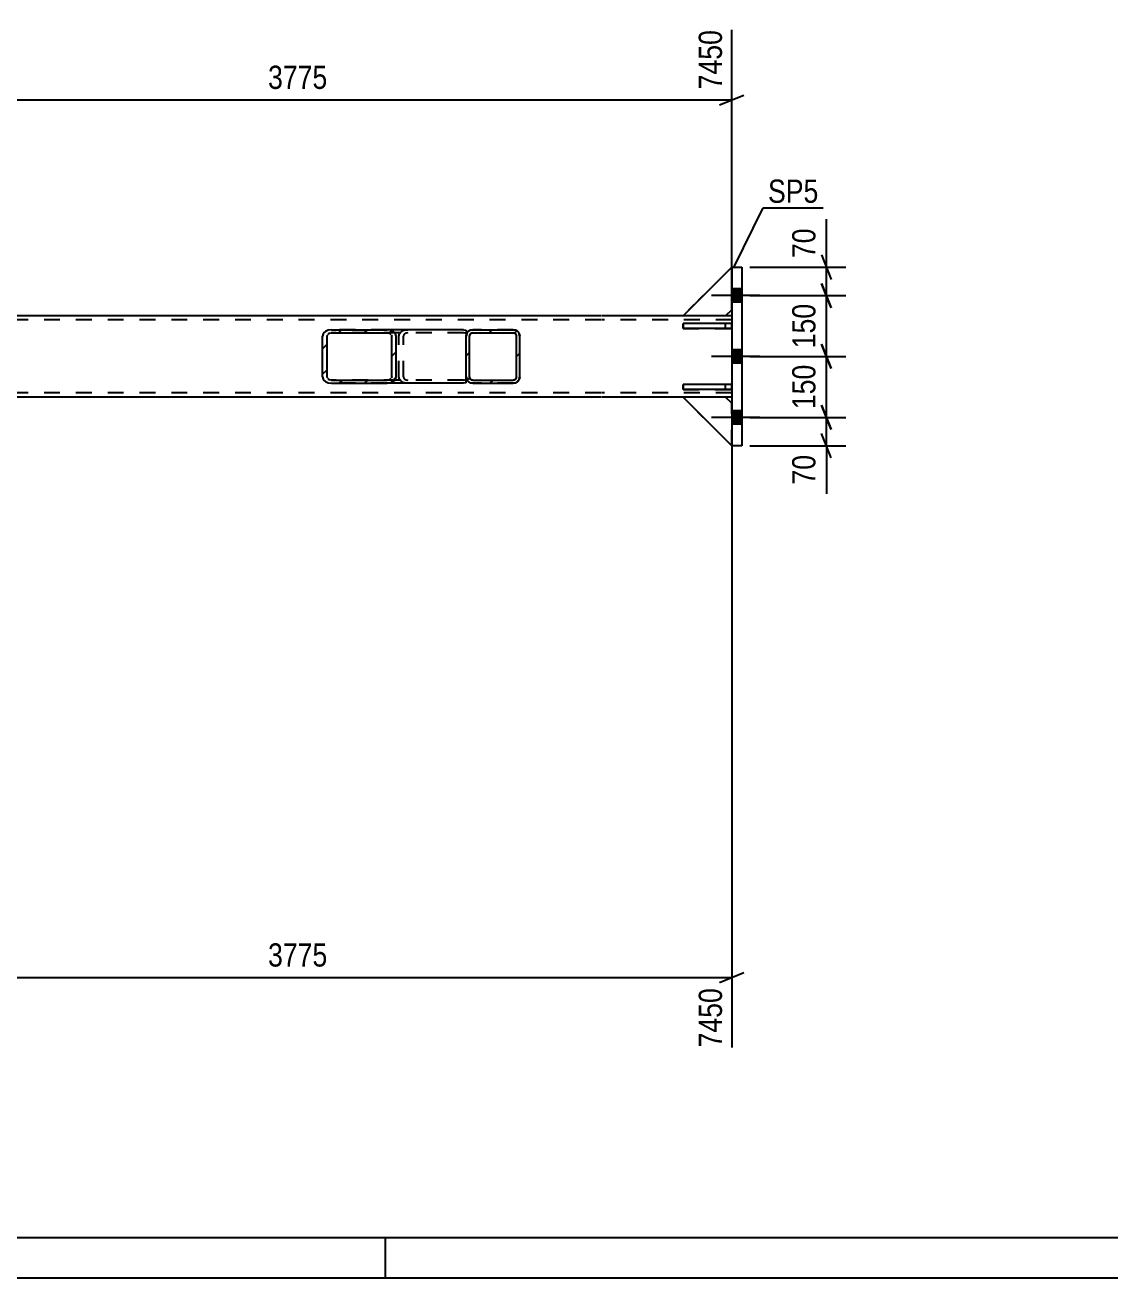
# Model space of a CAD drawing. Header units: millimetres. Extents: x 0 to 841, y 0 to 594.
# Drawn here: x 166.6 to 300.2, y 0 to 154.3 of the extents above; entities that cross this region are included whole.
import ezdxf

# ---------------------------------------------------------------- set-up
doc = ezdxf.new("R2010")
doc.units = ezdxf.units.MM
doc.linetypes.add('DXK_LINE_DOT2', pattern=[3.9198, 1.9599, -1.9599])
doc.styles.add('Arial Narrow', font='ARIALN.TTF', dxfattribs={"height": 0.2})

# ---------------------------------------------------------------- blocks, each defined once
blk = doc.blocks.new('Unknown-761548639-1132')
at = {"color": 5, "linetype": 'Continuous'}
for p, q in [((5, 5), (836, 5)), ((211, 0), (211, 5)), ((0, 0), (841, 0))]:
    blk.add_line(p, q, dxfattribs=at)
blk = doc.blocks.new('Part-761548639-15670 - 15661')
at = {"linetype": 'Continuous'}
h = blk.add_hatch(dxfattribs=at)
h.set_pattern_fill('', scale=0.7, style=0, pattern_type=0)
h.set_pattern_definition([(45, (211.629, 110.2784), (-1.57154, 1.57154), [])])
h.paths.add_polyline_path([(211.21, 110.22), (211.63, 110.28), (211.99, 110.45), (212.22, 110.71), (212.31, 111.02), (212.31, 116.02), (212.22, 116.32), (211.99, 116.58), (211.63, 116.76), (211.21, 116.82), (204.35, 116.82), (203.93, 116.76), (203.57, 116.58), (203.33, 116.32), (203.25, 116.02), (203.25, 111.02), (203.33, 110.71), (203.57, 110.45), (203.93, 110.28), (204.35, 110.22)])
h.paths.add_polyline_path([(204.14, 110.65), (203.96, 110.73), (203.84, 110.86), (203.8, 111.02), (203.8, 116.02), (203.84, 116.17), (203.96, 116.3), (204.14, 116.39), (204.35, 116.42), (211.21, 116.42), (211.42, 116.39), (211.6, 116.3), (211.72, 116.17), (211.76, 116.02), (211.76, 111.02), (211.72, 110.86), (211.6, 110.73), (211.42, 110.65), (211.21, 110.62), (204.35, 110.62)])
at = {"color": 2, "linetype": 'Continuous'}
for p, q in [((203.33, 116.32), (203.25, 116.02)), ((203.25, 111.02), (203.25, 116.02)), ((203.8, 116.02), (203.84, 116.17)), ((203.8, 111.02), (203.8, 116.02)), ((204.35, 116.82), (203.93, 116.76)), ((204.14, 116.39), (204.35, 116.42)), ((204.35, 116.82), (211.21, 116.82)), ((204.35, 116.42), (211.21, 116.42)), ((220.61, 116.82), (211.21, 116.82)), ((211.63, 116.76), (211.21, 116.82)), ((211.21, 116.42), (211.42, 116.39)), ((211.72, 116.17), (211.76, 116.02)), ((211.76, 111.02), (211.76, 116.02)), ((212.31, 116.02), (212.22, 116.32)), ((212.31, 111.02), (212.31, 116.02)), ((220.61, 116.82), (220.94, 116.77)), ((220.94, 116.77), (220.94, 116.76)), ((220.94, 116.76), (220.94, 116.58)), ((220.94, 116.58), (220.94, 116.32)), ((220.94, 116.32), (220.94, 116.02)), ((203.25, 111.02), (203.33, 110.71)), ((203.84, 110.86), (203.8, 111.02)), ((203.93, 110.28), (204.35, 110.22)), ((204.35, 110.62), (204.14, 110.65)), ((204.35, 110.62), (211.21, 110.62)), ((204.35, 110.22), (211.21, 110.22)), ((211.42, 110.65), (211.21, 110.62)), ((211.21, 110.22), (211.63, 110.28)), ((220.61, 110.22), (211.21, 110.22)), ((211.76, 111.02), (211.72, 110.86)), ((212.22, 110.71), (212.31, 111.02)), ((220.94, 110.26), (220.61, 110.22)), ((220.94, 110.28), (220.94, 111.02)), ((220.94, 110.28), (220.94, 110.26))]:
    blk.add_line(p, q, dxfattribs=at)
at = {"color": 7, "linetype": 'DXK_LINE_DOT2'}
for p, q in [((211.21, 116.82), (204.35, 116.82)), ((220.61, 116.42), (204.35, 116.42)), ((212.65, 116.02), (212.73, 116.32)), ((212.65, 111.02), (212.65, 116.02)), ((213.24, 116.17), (213.2, 116.02)), ((213.2, 111.02), (213.2, 116.02)), ((213.33, 116.76), (213.75, 116.82)), ((213.75, 116.42), (213.54, 116.39)), ((220.82, 116.39), (220.61, 116.42)), ((220.94, 116.33), (220.82, 116.39)), ((220.94, 110.28), (220.94, 116.76)), ((220.94, 111.02), (220.94, 116.02)), ((220.61, 110.62), (204.35, 110.62)), ((211.21, 110.22), (204.35, 110.22)), ((212.73, 110.71), (212.65, 111.02)), ((213.2, 111.02), (213.24, 110.86)), ((213.75, 110.22), (213.33, 110.28)), ((213.54, 110.65), (213.75, 110.62)), ((220.61, 110.62), (220.82, 110.65)), ((220.82, 110.65), (220.94, 110.7))]:
    blk.add_line(p, q, dxfattribs=at)
at = {"color": 2, "linetype": 'Continuous'}
for centre, radius, start, end in [((204.18, 115.79), 1, 104.5565, 147.5923), ((204.26, 115.9), 0.501, 104.5565, 147.5923), ((211.29, 115.9), 0.501, 32.4077, 75.4435), ((211.38, 115.79), 1, 32.4077, 75.4435), ((204.18, 111.25), 1, 212.4077, 255.4435), ((204.26, 111.13), 0.501, 212.4077, 255.4435), ((211.29, 111.13), 0.501, 284.5565, 327.5923), ((211.38, 111.25), 1, 284.5565, 327.5923)]:
    blk.add_arc(centre, radius, start, end, dxfattribs=at)
at = {"color": 7, "linetype": 'DXK_LINE_DOT2'}
for centre, radius, start, end in [((213.58, 115.79), 1, 104.5564, 147.5922), ((213.66, 115.9), 0.501, 104.5564, 147.5922), ((213.58, 111.25), 1, 212.4078, 255.4436), ((213.66, 111.13), 0.501, 212.4078, 255.4436)]:
    blk.add_arc(centre, radius, start, end, dxfattribs=at)
blk = doc.blocks.new('Part-761548639-15702 - 15661')
at = {"color": 7, "linetype": 'DXK_LINE_DOT2'}
for p, q in [((253.64, 117.57), (247.64, 117.57)), ((247.64, 117.57), (247.64, 116.97)), ((252.89, 116.97), (252.89, 117.57)), ((253.64, 116.97), (253.64, 117.57)), ((253.64, 117.57), (253.64, 116.97)), ((247.64, 116.97), (253.64, 116.97))]:
    blk.add_line(p, q, dxfattribs=at)
blk = doc.blocks.new('Part-761548639-15680 - 15661')
at = {"color": 2, "linetype": 'Continuous'}
for p, q in [((253.64, 124.52), (253.64, 124.52)), ((253.64, 124.52), (253.64, 102.52)), ((253.64, 124.52), (254.89, 124.52)), ((254.89, 124.52), (254.89, 124.52)), ((254.89, 124.52), (254.89, 102.52)), ((254.89, 102.52), (253.64, 102.52)), ((254.89, 102.52), (254.89, 102.52))]:
    blk.add_line(p, q, dxfattribs=at)
at = {"color": 7, "linetype": 'DXK_LINE_DOT2'}
for p, q in [((253.64, 124.52), (253.64, 102.52)), ((254.89, 124.52), (254.89, 102.52))]:
    blk.add_line(p, q, dxfattribs=at)
blk = doc.blocks.new('Bolt-761548639-15733 - 15661')
at = {"linetype": 'Continuous'}
for points in [[(253.64, 121.84), (253.64, 120.19), (254.89, 120.19), (254.89, 121.84)], [(253.64, 121.84), (253.64, 120.19), (254.89, 120.19), (254.89, 121.84)], [(253.64, 121.84), (253.64, 120.19), (254.89, 120.19), (254.89, 121.84)], [(253.64, 121.84), (253.64, 120.19), (254.89, 120.19), (254.89, 121.84)], [(253.64, 114.34), (253.64, 112.69), (254.89, 112.69), (254.89, 114.34)], [(253.64, 114.34), (253.64, 112.69), (254.89, 112.69), (254.89, 114.34)], [(253.64, 106.84), (253.64, 105.19), (254.89, 105.19), (254.89, 106.84)], [(253.64, 106.84), (253.64, 105.19), (254.89, 105.19), (254.89, 106.84)], [(253.64, 106.84), (253.64, 105.19), (254.89, 105.19), (254.89, 106.84)], [(253.64, 106.84), (253.64, 105.19), (254.89, 105.19), (254.89, 106.84)]]:
    blk.add_hatch(color=1, dxfattribs=at).paths.add_polyline_path(points)
at = {"color": 1, "linetype": 'Continuous'}
for p, q in [((257.09, 121.02), (251.14, 121.02)), ((257.09, 121.02), (251.14, 121.02)), ((257.09, 121.02), (251.14, 121.02)), ((257.09, 121.02), (251.14, 121.02)), ((254.89, 121.84), (253.64, 121.84)), ((254.89, 121.84), (253.64, 121.84)), ((254.89, 121.84), (253.64, 121.84)), ((254.89, 121.84), (253.64, 121.84)), ((254.89, 120.19), (253.64, 120.19)), ((254.89, 120.19), (253.64, 120.19)), ((254.89, 120.19), (253.64, 120.19)), ((254.89, 120.19), (253.64, 120.19)), ((254.89, 114.34), (253.64, 114.34)), ((254.89, 114.34), (253.64, 114.34)), ((257.09, 113.52), (251.14, 113.52)), ((257.09, 113.52), (251.14, 113.52)), ((254.89, 112.69), (253.64, 112.69)), ((254.89, 112.69), (253.64, 112.69)), ((254.89, 106.84), (253.64, 106.84)), ((254.89, 106.84), (253.64, 106.84)), ((254.89, 106.84), (253.64, 106.84)), ((254.89, 106.84), (253.64, 106.84)), ((257.09, 106.02), (251.14, 106.02)), ((257.09, 106.02), (251.14, 106.02)), ((257.09, 106.02), (251.14, 106.02)), ((257.09, 106.02), (251.14, 106.02)), ((254.89, 105.19), (253.64, 105.19)), ((254.89, 105.19), (253.64, 105.19)), ((254.89, 105.19), (253.64, 105.19)), ((254.89, 105.19), (253.64, 105.19))]:
    blk.add_line(p, q, dxfattribs=at)
blk = doc.blocks.new('Part-761548639-15669 - 15661')
at = {"linetype": 'Continuous'}
h = blk.add_hatch(dxfattribs=at)
h.set_pattern_fill('', scale=0.7, style=0, pattern_type=0)
h.set_pattern_definition([(45, (227.0415, 110.2784), (-1.57154, 1.57154), [])])
h.paths.add_polyline_path([(226.74, 110.22), (227.04, 110.28), (227.3, 110.45), (227.47, 110.71), (227.54, 111.02), (227.54, 116.02), (227.47, 116.32), (227.3, 116.58), (227.04, 116.76), (226.74, 116.82), (221.74, 116.82), (221.43, 116.76), (221.17, 116.58), (221, 116.32), (220.94, 116.02), (220.94, 111.02), (221, 110.71), (221.17, 110.45), (221.43, 110.28), (221.74, 110.22)])
h.paths.add_polyline_path([(221.58, 110.65), (221.45, 110.73), (221.37, 110.86), (221.34, 111.02), (221.34, 116.02), (221.37, 116.17), (221.45, 116.3), (221.58, 116.39), (221.74, 116.42), (226.74, 116.42), (226.89, 116.39), (227.02, 116.3), (227.1, 116.17), (227.14, 116.02), (227.14, 111.02), (227.1, 110.86), (227.02, 110.73), (226.89, 110.65), (226.74, 110.62), (221.74, 110.62)])
at = {"color": 7, "linetype": 'DXK_LINE_DOT2'}
for p, q in [((220.94, 116.02), (221, 116.32)), ((220.94, 111.02), (220.94, 116.02)), ((221.37, 116.17), (221.34, 116.02)), ((221.34, 111.02), (221.34, 116.02)), ((221.43, 116.76), (221.74, 116.82)), ((221.74, 116.42), (221.58, 116.39)), ((226.74, 116.82), (221.74, 116.82)), ((221.74, 116.42), (226.74, 116.42)), ((226.74, 116.82), (227.04, 116.76)), ((226.89, 116.39), (226.74, 116.42)), ((227.14, 116.02), (227.1, 116.17)), ((227.14, 111.02), (227.14, 116.02)), ((227.47, 116.32), (227.54, 116.02)), ((227.54, 111.02), (227.54, 116.02)), ((221, 110.71), (220.94, 111.02)), ((221.34, 111.02), (221.37, 110.86)), ((221.74, 110.22), (221.43, 110.28)), ((221.58, 110.65), (221.74, 110.62)), ((221.74, 110.62), (226.74, 110.62)), ((226.74, 110.22), (221.74, 110.22)), ((226.74, 110.62), (226.89, 110.65)), ((227.04, 110.28), (226.74, 110.22)), ((227.1, 110.86), (227.14, 111.02)), ((227.54, 111.02), (227.47, 110.71))]:
    blk.add_line(p, q, dxfattribs=at)
at = {"color": 2, "linetype": 'Continuous'}
for p, q in [((221, 116.32), (220.94, 116.02)), ((220.94, 116.02), (220.94, 116.02)), ((220.94, 111.02), (220.94, 116.02)), ((221.34, 116.02), (221.37, 116.17)), ((221.34, 116.02), (221.34, 116.02)), ((221.34, 111.02), (221.34, 116.02)), ((221.74, 116.82), (221.43, 116.76)), ((221.58, 116.39), (221.74, 116.42)), ((221.74, 116.82), (221.74, 116.82)), ((221.74, 116.82), (226.74, 116.82)), ((221.74, 116.42), (221.74, 116.42)), ((221.74, 116.42), (226.74, 116.42)), ((226.74, 116.82), (226.74, 116.82)), ((227.04, 116.76), (226.74, 116.82)), ((226.74, 116.42), (226.74, 116.42)), ((226.74, 116.42), (226.89, 116.39)), ((227.1, 116.17), (227.14, 116.02)), ((227.14, 116.02), (227.14, 116.02)), ((227.14, 111.02), (227.14, 116.02)), ((227.54, 116.02), (227.47, 116.32)), ((227.54, 116.02), (227.54, 116.02)), ((227.54, 111.02), (227.54, 116.02)), ((220.94, 111.02), (220.94, 111.02)), ((220.94, 111.02), (221, 110.71)), ((221.34, 111.02), (221.34, 111.02)), ((221.37, 110.86), (221.34, 111.02)), ((221.43, 110.28), (221.74, 110.22)), ((221.74, 110.62), (221.58, 110.65)), ((221.74, 110.62), (221.74, 110.62)), ((221.74, 110.62), (226.74, 110.62)), ((221.74, 110.22), (221.74, 110.22)), ((221.74, 110.22), (226.74, 110.22)), ((226.89, 110.65), (226.74, 110.62)), ((226.74, 110.62), (226.74, 110.62)), ((226.74, 110.22), (227.04, 110.28)), ((226.74, 110.22), (226.74, 110.22)), ((227.14, 111.02), (227.1, 110.86)), ((227.14, 111.02), (227.14, 111.02)), ((227.47, 110.71), (227.54, 111.02)), ((227.54, 111.02), (227.54, 111.02))]:
    blk.add_line(p, q, dxfattribs=at)
at = {"color": 7, "linetype": 'DXK_LINE_DOT2'}
for centre, radius, start, end in [((221.74, 116.02), 0.8, 112.5, 157.5), ((221.74, 116.02), 0.4, 112.5, 157.5), ((226.74, 116.02), 0.4, 22.5, 67.5), ((226.74, 116.02), 0.8, 22.5, 67.5), ((221.74, 111.02), 0.8, 202.5, 247.5), ((221.74, 111.02), 0.4, 202.5, 247.5), ((226.74, 111.02), 0.4, 292.5, 337.5), ((226.74, 111.02), 0.8, 292.5, 337.5)]:
    blk.add_arc(centre, radius, start, end, dxfattribs=at)
at = {"color": 2, "linetype": 'Continuous'}
for centre, radius, start, end in [((221.74, 116.02), 0.8, 112.5, 157.5), ((221.74, 116.02), 0.4, 112.5, 157.5), ((226.74, 116.02), 0.4, 22.5, 67.5), ((226.74, 116.02), 0.8, 22.5, 67.5), ((221.74, 111.02), 0.8, 202.5, 247.5), ((221.74, 111.02), 0.4, 202.5, 247.5), ((226.74, 111.02), 0.4, 292.5, 337.5), ((226.74, 111.02), 0.8, 292.5, 337.5)]:
    blk.add_arc(centre, radius, start, end, dxfattribs=at)
blk = doc.blocks.new('Part-761548639-15696 - 15661')
at = {"color": 7, "linetype": 'DXK_LINE_DOT2'}
for p, q in [((252.89, 108.52), (247.64, 108.52)), ((247.64, 108.52), (253.64, 102.52)), ((253.64, 102.52), (247.64, 108.52)), ((253.64, 107.77), (252.89, 108.52)), ((253.64, 107.77), (252.89, 108.52)), ((253.64, 102.52), (253.64, 107.77)), ((253.64, 107.77), (253.64, 107.77)), ((253.64, 102.52), (253.64, 107.77)), ((253.64, 102.52), (253.64, 102.52))]:
    blk.add_line(p, q, dxfattribs=at)
blk = doc.blocks.new('Part-761548639-15697 - 15661')
at = {"color": 2, "linetype": 'Continuous'}
for p, q in [((252.89, 108.52), (247.64, 108.52)), ((247.64, 108.52), (253.64, 102.52)), ((253.64, 107.77), (252.89, 108.52))]:
    blk.add_line(p, q, dxfattribs=at)
at = {"color": 7, "linetype": 'DXK_LINE_DOT2'}
for p, q in [((253.64, 102.52), (247.64, 108.52)), ((253.64, 107.77), (252.89, 108.52)), ((253.64, 102.52), (253.64, 107.77)), ((253.64, 107.77), (253.64, 107.77)), ((253.64, 102.52), (253.64, 107.77)), ((253.64, 102.52), (253.64, 102.52))]:
    blk.add_line(p, q, dxfattribs=at)
blk = doc.blocks.new('Part-761548639-15698 - 15661')
at = {"color": 7, "linetype": 'DXK_LINE_DOT2'}
for p, q in [((252.89, 108.52), (247.64, 108.52)), ((247.64, 108.52), (253.64, 102.52)), ((253.64, 102.52), (247.64, 108.52)), ((253.64, 107.77), (252.89, 108.52)), ((253.64, 107.77), (252.89, 108.52)), ((253.64, 102.52), (253.64, 107.77)), ((253.64, 107.77), (253.64, 107.77)), ((253.64, 102.52), (253.64, 107.77)), ((253.64, 102.52), (253.64, 102.52))]:
    blk.add_line(p, q, dxfattribs=at)
blk = doc.blocks.new('Part-761548639-15699 - 15661')
at = {"color": 7, "linetype": 'DXK_LINE_DOT2'}
for p, q in [((247.64, 118.52), (253.64, 124.52)), ((253.64, 124.52), (247.64, 118.52)), ((253.64, 124.52), (253.64, 119.27)), ((253.64, 124.52), (253.64, 124.52)), ((253.64, 119.27), (253.64, 124.52)), ((252.89, 118.52), (253.64, 119.27)), ((253.64, 119.27), (252.89, 118.52)), ((253.64, 119.27), (253.64, 119.27)), ((252.89, 118.52), (247.64, 118.52))]:
    blk.add_line(p, q, dxfattribs=at)
blk = doc.blocks.new('Part-761548639-15700 - 15661')
at = {"color": 2, "linetype": 'Continuous'}
for p, q in [((253.64, 124.52), (247.64, 118.52)), ((253.64, 119.27), (252.89, 118.52)), ((247.64, 118.52), (247.64, 118.52)), ((252.89, 118.52), (247.64, 118.52)), ((252.89, 118.52), (252.89, 118.52))]:
    blk.add_line(p, q, dxfattribs=at)
at = {"color": 7, "linetype": 'DXK_LINE_DOT2'}
for p, q in [((247.64, 118.52), (253.64, 124.52)), ((253.64, 124.52), (253.64, 119.27)), ((253.64, 124.52), (253.64, 124.52)), ((253.64, 124.52), (253.64, 119.27)), ((253.64, 119.27), (252.89, 118.52)), ((253.64, 119.27), (253.64, 119.27))]:
    blk.add_line(p, q, dxfattribs=at)
blk = doc.blocks.new('Part-761548639-15701 - 15661')
at = {"color": 7, "linetype": 'DXK_LINE_DOT2'}
for p, q in [((247.64, 118.52), (253.64, 124.52)), ((253.64, 124.52), (247.64, 118.52)), ((253.64, 124.52), (253.64, 119.27)), ((253.64, 124.52), (253.64, 124.52)), ((253.64, 119.27), (253.64, 124.52)), ((252.89, 118.52), (253.64, 119.27)), ((253.64, 119.27), (252.89, 118.52)), ((253.64, 119.27), (253.64, 119.27)), ((252.89, 118.52), (247.64, 118.52))]:
    blk.add_line(p, q, dxfattribs=at)
blk = doc.blocks.new('Part-761548639-15703 - 15661')
at = {"color": 7, "linetype": 'DXK_LINE_DOT2'}
for p, q in [((253.64, 110.07), (247.64, 110.07)), ((247.64, 110.07), (247.64, 109.47)), ((252.89, 109.47), (252.89, 110.07)), ((253.64, 109.47), (253.64, 110.07)), ((253.64, 110.07), (253.64, 109.47)), ((247.64, 109.47), (253.64, 109.47))]:
    blk.add_line(p, q, dxfattribs=at)
blk = doc.blocks.new('Part-761548639-15704 - 15661')
at = {"color": 2, "linetype": 'Continuous'}
for p, q in [((247.64, 116.97), (247.64, 117.57)), ((253.64, 117.57), (247.64, 117.57)), ((253.64, 117.57), (253.64, 117.57)), ((253.64, 116.97), (253.64, 117.57)), ((253.64, 116.97), (247.64, 116.97)), ((253.64, 116.97), (253.64, 116.97))]:
    blk.add_line(p, q, dxfattribs=at)
at = {"color": 7, "linetype": 'DXK_LINE_DOT2'}
for p, q in [((252.89, 116.97), (252.89, 117.57)), ((253.64, 117.57), (253.64, 116.97))]:
    blk.add_line(p, q, dxfattribs=at)
blk = doc.blocks.new('Part-761548639-15705 - 15661')
at = {"color": 2, "linetype": 'Continuous'}
for p, q in [((247.64, 109.47), (247.64, 110.07)), ((253.64, 110.07), (247.64, 110.07)), ((253.64, 110.07), (253.64, 110.07)), ((253.64, 109.47), (253.64, 110.07)), ((253.64, 109.47), (247.64, 109.47)), ((253.64, 109.47), (253.64, 109.47))]:
    blk.add_line(p, q, dxfattribs=at)
at = {"color": 7, "linetype": 'DXK_LINE_DOT2'}
for p, q in [((252.89, 109.47), (252.89, 110.07)), ((253.64, 110.07), (253.64, 109.47))]:
    blk.add_line(p, q, dxfattribs=at)
blk = doc.blocks.new('Part-761548639-15726 - 15661')
at = {"color": 2, "linetype": 'Continuous'}
for p, q in [((44.84, 118.52), (45.59, 118.52)), ((60.84, 118.52), (50.84, 118.52)), ((237.54, 118.52), (60.94, 118.52)), ((247.64, 118.52), (237.64, 118.52)), ((253.64, 118.52), (252.89, 118.52)), ((44.84, 108.52), (45.59, 108.52)), ((60.84, 108.52), (50.84, 108.52)), ((237.54, 108.52), (60.94, 108.52)), ((247.64, 108.52), (237.64, 108.52)), ((253.64, 108.52), (252.89, 108.52))]:
    blk.add_line(p, q, dxfattribs=at)
at = {"color": 7, "linetype": 'DXK_LINE_DOT2'}
for p, q in [((44.84, 118.52), (44.84, 108.52)), ((44.84, 108.52), (44.84, 118.52)), ((44.84, 118.52), (44.84, 118.52)), ((44.84, 118.02), (44.84, 118.02)), ((60.84, 118.02), (44.84, 118.02)), ((50.84, 118.52), (45.59, 118.52)), ((237.54, 118.02), (60.94, 118.02)), ((253.64, 118.02), (237.64, 118.02)), ((252.89, 118.52), (247.64, 118.52)), ((253.64, 118.52), (253.64, 118.52)), ((253.64, 118.52), (253.64, 108.52)), ((253.64, 118.52), (253.64, 108.52)), ((253.64, 118.52), (253.64, 118.52)), ((44.84, 109.02), (44.84, 109.02)), ((60.84, 109.02), (44.84, 109.02)), ((44.84, 108.52), (44.84, 108.52)), ((50.84, 108.52), (45.59, 108.52)), ((237.54, 109.02), (60.94, 109.02)), ((253.64, 109.02), (237.64, 109.02)), ((252.89, 108.52), (247.64, 108.52)), ((253.64, 108.52), (253.64, 108.52)), ((253.64, 108.52), (253.64, 108.52))]:
    blk.add_line(p, q, dxfattribs=at)
blk = doc.blocks.new('StraightDimension-761548639-16204 - 15661')
at = {"color": 7, "linetype": 'Continuous'}
for p, q in [((146.74, 119.52), (146.74, 153.75)), ((253.64, 119.52), (253.64, 153.75)), ((148.24, 145.73), (145.24, 144.53)), ((146.74, 145.13), (253.64, 145.13)), ((252.14, 144.53), (255.14, 145.73))]:
    blk.add_line(p, q, dxfattribs=at)
at = {"color": 0, "linetype": 'Continuous'}
blk.add_wipeout([(253.04, 154.35), (248.84, 154.35), (248.84, 145.83), (253.04, 145.83)], dxfattribs=at)
at = {"color": 0}
blk.add_wipeout([(204.44, 145.88), (204.44, 150.08), (195.93, 150.08), (195.93, 145.88)], dxfattribs=at)
at = {"color": 3, "linetype": 'Continuous', "style": 'Arial Narrow'}
blk.add_text('7450', height=2.863, rotation=90.0002, dxfattribs=at).set_placement((252.44, 146.43))
at = {"color": 3, "style": 'Arial Narrow'}
blk.add_text('3775', height=2.863, dxfattribs=at).set_placement((196.53, 146.48))
blk = doc.blocks.new('StraightDimension-761548639-16158 - 15661')
at = {"color": 7, "linetype": 'Continuous'}
for p, q in [((264.7, 126.02), (265.9, 123.02)), ((255.89, 124.52), (267.7, 124.52)), ((265.3, 121.02), (265.3, 124.52)), ((265.9, 119.52), (264.7, 122.52)), ((255.89, 121.02), (267.7, 121.02))]:
    blk.add_line(p, q, dxfattribs=at)
at = {"color": 0}
blk.add_wipeout([(264.55, 129.9), (260.35, 129.9), (260.35, 125.04), (264.55, 125.04)], dxfattribs=at)
at = {"color": 7, "linetype": 'Continuous'}
blk.add_line((265.3, 124.52), (265.3, 130.42), dxfattribs=at)
blk.add_line((265.3, 124.52), (265.3, 130.42), dxfattribs=at)
at = {"color": 3, "style": 'Arial Narrow'}
blk.add_text('70', height=2.863, rotation=90.0002, dxfattribs=at).set_placement((263.95, 125.64))
blk = doc.blocks.new('StraightDimension-761548639-16161 - 15661')
at = {"color": 7, "linetype": 'Continuous'}
for p, q in [((264.7, 107.52), (265.9, 104.52)), ((255.89, 106.02), (267.7, 106.02)), ((265.3, 102.52), (265.3, 106.02)), ((265.9, 101.02), (264.7, 104.02)), ((255.89, 102.52), (267.7, 102.52))]:
    blk.add_line(p, q, dxfattribs=at)
at = {"color": 0}
blk.add_wipeout([(264.55, 101.99), (260.35, 101.99), (260.35, 97.14), (264.55, 97.14)], dxfattribs=at)
at = {"color": 7, "linetype": 'Continuous'}
blk.add_line((265.3, 102.52), (265.3, 96.61), dxfattribs=at)
blk.add_line((265.3, 102.52), (265.3, 96.61), dxfattribs=at)
at = {"color": 3, "style": 'Arial Narrow'}
blk.add_text('70', height=2.863, rotation=90.0002, dxfattribs=at).set_placement((263.95, 97.74))
blk = doc.blocks.new('StraightDimension-761548639-16159 - 15661')
at = {"color": 7, "linetype": 'Continuous'}
for p, q in [((264.7, 122.52), (265.9, 119.52)), ((255.89, 121.02), (267.7, 121.02)), ((265.3, 113.52), (265.3, 121.02)), ((265.9, 112.02), (264.7, 115.02)), ((255.89, 113.52), (267.7, 113.52))]:
    blk.add_line(p, q, dxfattribs=at)
at = {"color": 0}
blk.add_wipeout([(264.55, 120.61), (260.35, 120.61), (260.35, 113.93), (264.55, 113.93)], dxfattribs=at)
at = {"color": 3, "style": 'Arial Narrow'}
blk.add_text('150', height=2.863, rotation=90.0002, dxfattribs=at).set_placement((263.95, 114.53))
blk = doc.blocks.new('StraightDimension-761548639-16160 - 15661')
at = {"color": 7, "linetype": 'Continuous'}
for p, q in [((264.7, 115.02), (265.9, 112.02)), ((255.89, 113.52), (267.7, 113.52)), ((265.3, 106.02), (265.3, 113.52)), ((265.9, 104.52), (264.7, 107.52)), ((255.89, 106.02), (267.7, 106.02))]:
    blk.add_line(p, q, dxfattribs=at)
at = {"color": 0}
blk.add_wipeout([(264.55, 113.11), (260.35, 113.11), (260.35, 106.43), (264.55, 106.43)], dxfattribs=at)
at = {"color": 3, "style": 'Arial Narrow'}
blk.add_text('150', height=2.863, rotation=90.0002, dxfattribs=at).set_placement((263.95, 107.03))
blk = doc.blocks.new('StraightDimension-761548639-16231 - 15661')
at = {"color": 7, "linetype": 'Continuous'}
for p, q in [((146.74, 107.52), (146.74, 28.4)), ((253.64, 107.52), (253.64, 28.4)), ((148.24, 37.61), (145.24, 36.41)), ((252.14, 36.41), (255.14, 37.61)), ((146.74, 37.01), (253.64, 37.01))]:
    blk.add_line(p, q, dxfattribs=at)
at = {"color": 0}
blk.add_wipeout([(204.44, 37.76), (204.44, 41.96), (195.93, 41.96), (195.93, 37.76)], dxfattribs=at)
at = {"color": 0, "linetype": 'Continuous'}
blk.add_wipeout([(253.04, 36.31), (248.84, 36.31), (248.84, 27.8), (253.04, 27.8)], dxfattribs=at)
at = {"color": 3, "style": 'Arial Narrow'}
blk.add_text('3775', height=2.863, dxfattribs=at).set_placement((196.53, 38.36))
at = {"color": 3, "linetype": 'Continuous', "style": 'Arial Narrow'}
blk.add_text('7450', height=2.863, rotation=90.0002, dxfattribs=at).set_placement((252.44, 28.4))
blk = doc.blocks.new('Mark-761548639-16289 - 15661')
at = {"color": 0}
blk.add_wipeout([(264.32, 132.45), (264.32, 135.45), (258.11, 135.45), (258.11, 132.45)], dxfattribs=at)
blk.add_wipeout([(264.32, 132.45), (264.32, 135.45), (258.11, 135.45), (258.11, 132.45)], dxfattribs=at)
at = {"color": 30, "linetype": 'Continuous'}
for p, q in [((253.84, 124.4), (257.51, 131.85)), ((257.51, 131.85), (264.92, 131.85))]:
    blk.add_line(p, q, dxfattribs=at)
at = {"color": 3, "style": 'Arial Narrow'}
blk.add_text('SP5', height=2.863, dxfattribs=at).set_placement((258.11, 132.45))

msp = doc.modelspace()

# ---------------------------------------------------------------- block references
for name in ['Unknown-761548639-1132', 'Part-761548639-15699 - 15661', 'Part-761548639-15700 - 15661', 'Part-761548639-15701 - 15661', 'Part-761548639-15680 - 15661', 'Bolt-761548639-15733 - 15661', 'Part-761548639-15726 - 15661', 'Part-761548639-15702 - 15661', 'Part-761548639-15704 - 15661', 'Part-761548639-15670 - 15661', 'Part-761548639-15669 - 15661', 'Part-761548639-15703 - 15661', 'Part-761548639-15705 - 15661', 'Part-761548639-15696 - 15661', 'Part-761548639-15697 - 15661', 'Part-761548639-15698 - 15661']:
    msp.add_blockref(name, (0, 0))

# ---------------------------------------------------------------- next in the draw order: block references
for name in ['StraightDimension-761548639-16204 - 15661', 'StraightDimension-761548639-16161 - 15661']:
    msp.add_blockref(name, (0, 0))

# ---------------------------------------------------------------- next in the draw order: block references
msp.add_blockref('StraightDimension-761548639-16158 - 15661', (0, 0))

# ---------------------------------------------------------------- next in the draw order: block references
for name in ['Mark-761548639-16289 - 15661', 'StraightDimension-761548639-16159 - 15661']:
    msp.add_blockref(name, (0, 0))

# ---------------------------------------------------------------- next in the draw order: block references
msp.add_blockref('StraightDimension-761548639-16160 - 15661', (0, 0))

# ---------------------------------------------------------------- next in the draw order: block references
msp.add_blockref('StraightDimension-761548639-16231 - 15661', (0, 0))

doc.saveas('drawing.dxf')
